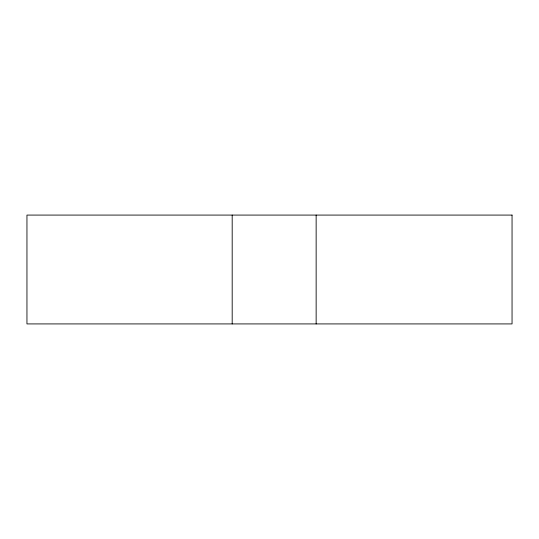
<?xml version="1.0" encoding="UTF-8"?>
<svg xmlns="http://www.w3.org/2000/svg" width="539" height="539" viewBox="0 0 539 539"><rect width="100%" height="100%" fill="white"/><g stroke="black" fill="none" stroke-linecap="round" stroke-linejoin="round"><path stroke-width="0.81" d="M316.144 215.081L316.144 323.919M232.188 215.081L232.188 323.919M512.05 215.081L26.95 215.081L26.95 323.919L512.05 323.919L512.05 215.081"/></g></svg>
